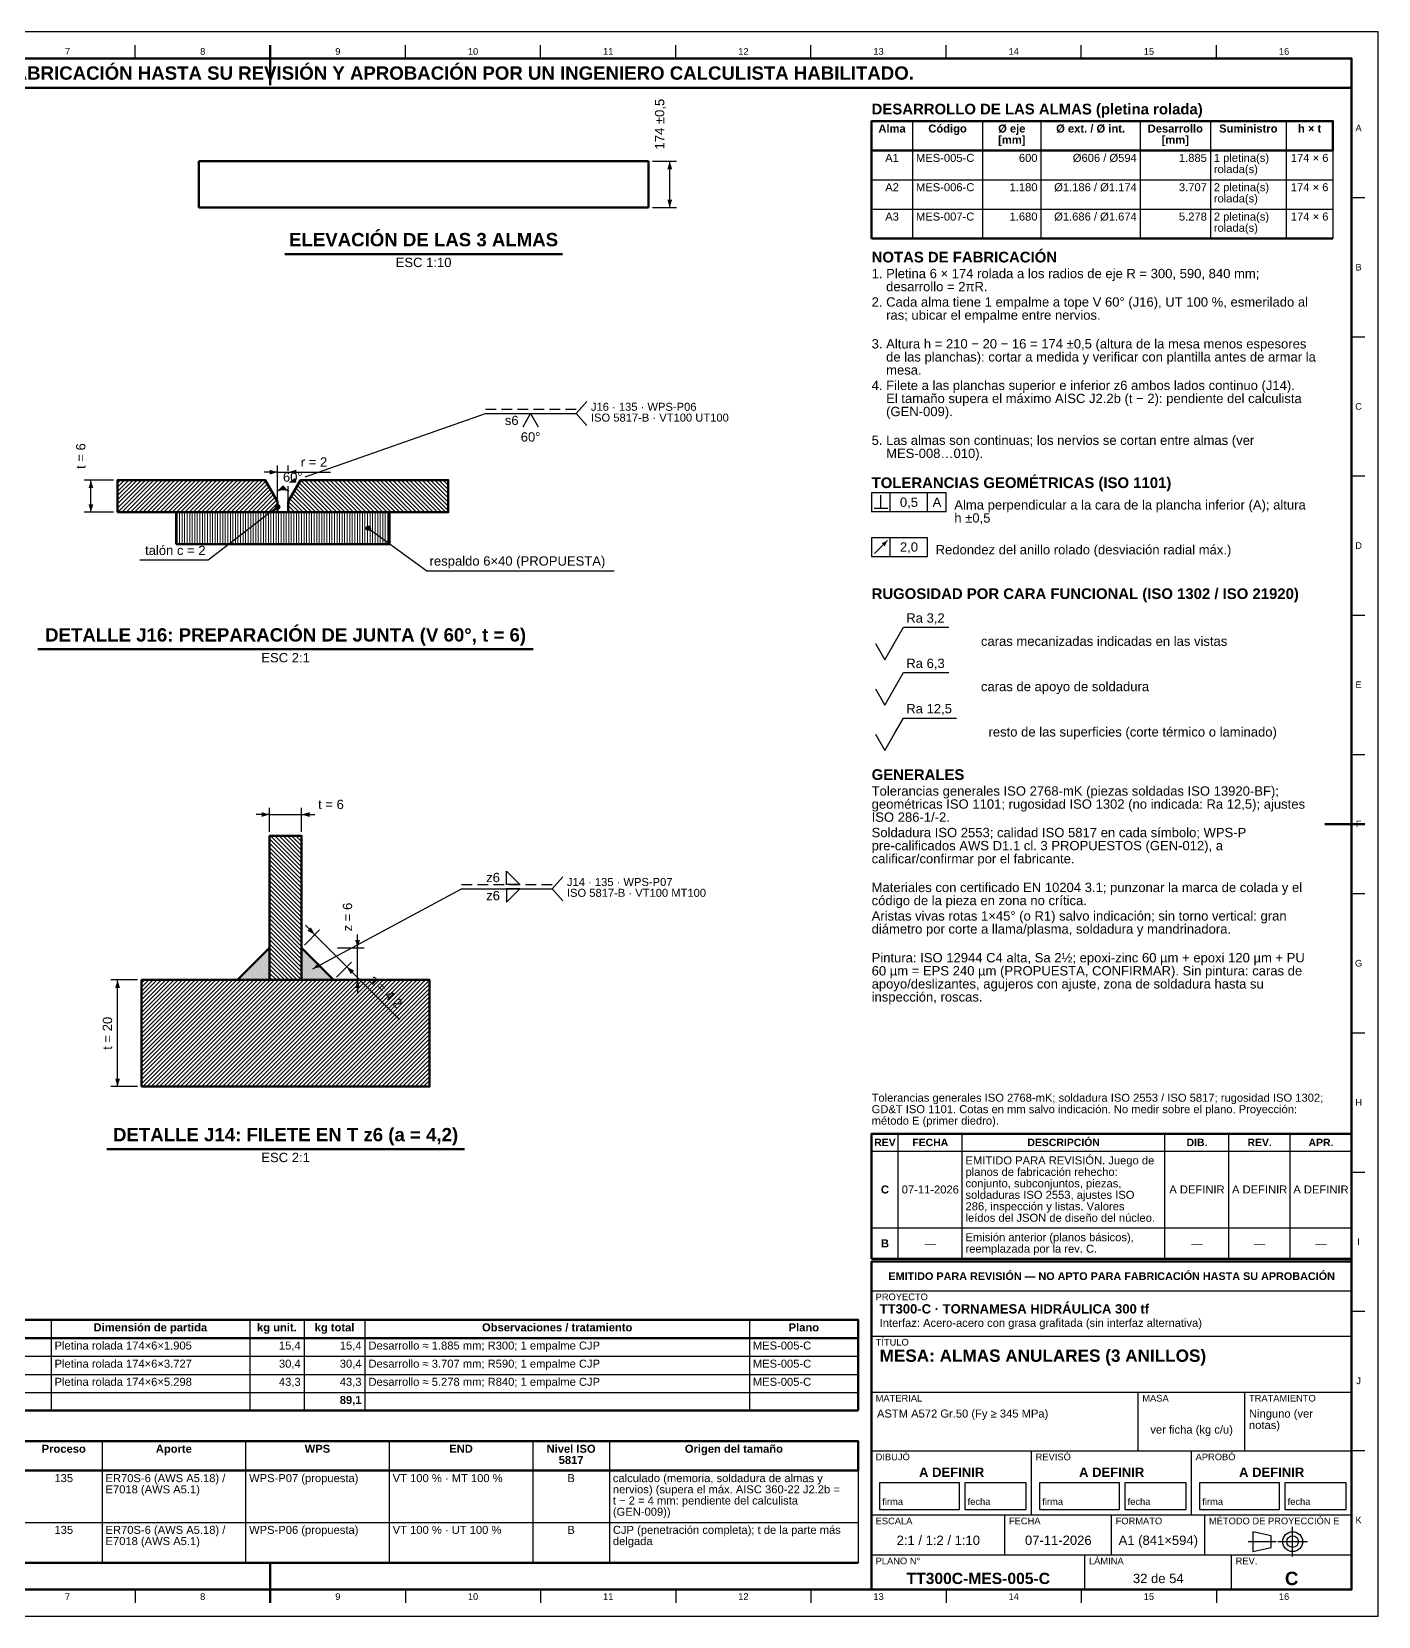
# Model space of a CAD drawing. Header units: millimetres. Extents: x 0 to 841, y 0 to 594.
# Drawn here: x 336 to 841, y 0 to 594 of the extents above; entities that cross this region are included whole.
import ezdxf
from ezdxf.enums import TextEntityAlignment as Align

# ---------------------------------------------------------------- set-up
doc = ezdxf.new("R2010")
doc.units = ezdxf.units.MM
doc.linetypes.add('EJE', pattern=[31, 20, -4, 3, -4])
doc.linetypes.add('OCULTO', pattern=[6, 4, -2])
for name, color, linetype, lineweight in [('ACH', 7, 'CONTINUOUS', 13), ('COTA', 7, 'CONTINUOUS', 25), ('EJE', 7, 'EJE', 25), ('FINA', 7, 'CONTINUOUS', 25), ('MARCO', 7, 'CONTINUOUS', 70), ('OCU', 7, 'OCULTO', 25), ('TXT', 7, 'CONTINUOUS', 25), ('VIS', 7, 'CONTINUOUS', 50)]:
    doc.layers.add(name, color=color, linetype=linetype, lineweight=lineweight)
doc.styles.add('STD', font='LiberationSans-Regular.ttf')
doc.styles.add('STDB', font='LiberationSans-Bold.ttf')

msp = doc.modelspace()

# ---------------------------------------------------------------- hatches: boundary and pattern name
at = {"layer": 'ACH'}
h = msp.add_hatch(dxfattribs=at)
h.set_pattern_fill('ANSI31', scale=0.35)
h.paths.add_polyline_path([(368.24, 413.89), (428.24, 413.89), (428.24, 417.89), (423.63, 425.89), (368.24, 425.89)])
h = msp.add_hatch(dxfattribs=at)
h.set_pattern_fill('ANSI31', scale=0.35, angle=90)
h.paths.add_polyline_path([(432.24, 413.89), (492.24, 413.89), (492.24, 425.89), (436.86, 425.89), (432.24, 417.89)])
h = msp.add_hatch(color=7, dxfattribs=at)
h.dxf.hatch_style = 1
h.paths.add_polyline_path([(429.04, 415.89), (428.81, 416.45), (428.24, 416.69), (427.68, 416.45), (427.44, 415.89), (427.68, 415.32), (428.24, 415.09), (428.81, 415.32)])
h = msp.add_hatch(dxfattribs=at)
h.set_pattern_fill('ANSI31', scale=0.3, angle=45)
h.paths.add_polyline_path([(390.24, 401.89), (470.24, 401.89), (470.24, 413.89), (390.24, 413.89)])
h = msp.add_hatch(color=7, dxfattribs=at)
h.dxf.hatch_style = 1
h.paths.add_polyline_path([(463.04, 407.89), (462.81, 408.45), (462.24, 408.69), (461.68, 408.45), (461.44, 407.89), (461.68, 407.32), (462.24, 407.09), (462.81, 407.32)])
h = msp.add_hatch(dxfattribs=at)
h.set_pattern_fill('ANSI31', scale=0.35, angle=90)
h.paths.add_polyline_path([(425.24, 238.55), (437.24, 238.55), (437.24, 292.55), (425.24, 292.55)])
h = msp.add_hatch(color=7, dxfattribs=at)
h.dxf.hatch_style = 1
h.paths.add_polyline_path([(425.24, 238.55), (413.24, 238.55), (425.24, 250.55)])
h = msp.add_hatch(color=7, dxfattribs=at)
h.dxf.hatch_style = 1
h.paths.add_polyline_path([(437.24, 238.55), (449.24, 238.55), (437.24, 250.55)])
h = msp.add_hatch(dxfattribs=at)
h.set_pattern_fill('ANSI31', scale=0.35)
h.paths.add_polyline_path([(377.24, 198.55), (485.24, 198.55), (485.24, 238.55), (377.24, 238.55)])

# ---------------------------------------------------------------- linework, layer by layer
at = {"layer": 'COTA'}
for p, q in [((568.79, 545.46), (577.79, 545.46)), ((575.29, 528.06), (575.29, 545.46)), ((568.79, 528.06), (577.79, 528.06)), ((540.24, 450.89), (544.24, 455.39)), ((438.54, 427.1), (506.24, 450.89)), ((506.24, 450.89), (540.24, 450.89)), ((540.24, 450.89), (544.24, 446.39)), ((428.24, 428.89), (423.24, 428.89)), ((428.24, 417.39), (428.24, 431.39)), ((428.24, 428.89), (432.24, 428.89)), ((432.24, 429.44), (432.24, 431.39)), ((432.24, 428.89), (437.24, 428.89)), ((432.24, 428.89), (448.07, 428.89)), ((366.74, 425.89), (355.74, 425.89)), ((358.24, 413.89), (358.24, 425.89)), ((432.24, 417.39), (432.24, 423.69)), ((428.24, 415.89), (402.24, 395.89)), ((654.5, 415.43), (654.5, 420.23)), ((658, 414.13), (658, 421.13)), ((672, 414.13), (672, 421.13)), ((366.74, 413.89), (355.74, 413.89)), ((651.9, 415.43), (657.1, 415.43)), ((462.24, 407.89), (484.24, 391.89)), ((658, 397.33), (658, 404.33)), ((652.1, 398.43), (656.9, 403.23)), ((402.24, 395.89), (376.63, 395.89)), ((484.24, 391.89), (554.43, 391.89)), ((425.24, 294.05), (425.24, 303.05)), ((437.24, 294.05), (437.24, 303.05)), ((425.24, 300.55), (420.24, 300.55)), ((425.24, 300.55), (437.24, 300.55)), ((437.24, 300.55), (442.24, 300.55)), ((531.24, 272.75), (535.24, 277.25)), ((441.44, 242.75), (497.24, 272.75)), ((497.24, 272.75), (531.24, 272.75)), ((531.24, 272.75), (535.24, 268.25)), ((438.3, 251.61), (443.96, 257.27)), ((442.19, 255.5), (438.66, 259.04)), ((442.19, 255.5), (454.19, 243.5)), ((458.24, 250.55), (458.24, 255.55)), ((450.74, 250.55), (460.74, 250.55)), ((458.24, 238.55), (458.24, 250.55)), ((450.3, 239.61), (455.96, 245.27)), ((375.74, 238.55), (365.74, 238.55)), ((368.24, 198.55), (368.24, 238.55)), ((450.74, 238.55), (460.74, 238.55)), ((454.19, 243.5), (457.73, 239.96)), ((454.19, 243.5), (473.98, 223.72)), ((458.24, 238.55), (458.24, 233.55)), ((375.74, 198.55), (365.74, 198.55))]:
    msp.add_line(p, q, dxfattribs=at)
for points in [[(520.32, 445.89), (523.12, 450.89), (525.92, 445.89)], [(659.5, 364.63), (663, 370.73), (679.99, 370.73)], [(652.5, 364.63), (656, 358.53), (659.5, 364.63)], [(659.5, 347.63), (663, 353.73), (679.99, 353.73)], [(652.5, 347.63), (656, 341.53), (659.5, 347.63)], [(659.5, 330.63), (663, 336.73), (682.82, 336.73)], [(652.5, 330.63), (656, 324.53), (659.5, 330.63)]]:
    msp.add_lwpolyline(points, dxfattribs=at)
for points in [[(651, 414.13), (679, 414.13), (679, 421.13), (651, 421.13)], [(651, 397.33), (672, 397.33), (672, 404.33), (651, 404.33)], [(514.12, 274.35), (514.12, 279.35), (519.12, 274.35)], [(514.12, 272.75), (514.12, 267.75), (519.12, 272.75)]]:
    msp.add_lwpolyline(points, close=True, dxfattribs=at)
for centre in [(428.24, 415.89), (462.24, 407.89)]:
    msp.add_circle(centre, 0.8, dxfattribs=at)
msp.add_arc((430.24, 417.89), 4.4, 60, 120, dxfattribs=at)
for points in [[(575.29, 545.46), (574.39, 542.46), (576.19, 542.46)], [(575.29, 528.06), (576.19, 531.06), (574.39, 531.06)], [(428.24, 428.89), (425.24, 429.79), (425.24, 427.99)], [(432.24, 428.89), (435.24, 427.99), (435.24, 429.79)], [(358.24, 425.89), (357.34, 422.89), (359.14, 422.89)], [(428.04, 421.7), (431.09, 422.42), (430.19, 423.98)], [(432.44, 421.7), (430.3, 423.98), (429.4, 422.42)], [(432.24, 424.89), (435.37, 425.03), (434.78, 426.73)], [(358.24, 413.89), (359.14, 416.89), (357.34, 416.89)], [(656.9, 403.23), (654.78, 402.24), (655.91, 401.1)], [(425.24, 300.55), (422.24, 301.45), (422.24, 299.65)], [(437.24, 300.55), (440.24, 299.65), (440.24, 301.45)], [(442.19, 255.5), (440.71, 258.26), (439.44, 256.98)], [(458.24, 250.55), (459.14, 253.55), (457.34, 253.55)], [(441.44, 242.75), (444.51, 243.38), (443.66, 244.96)], [(368.24, 238.55), (367.34, 235.55), (369.14, 235.55)], [(454.19, 243.5), (455.68, 240.74), (456.95, 242.01)], [(458.24, 238.55), (457.34, 235.55), (459.14, 235.55)], [(368.24, 198.55), (369.14, 201.55), (367.34, 201.55)]]:
    msp.add_solid(points, dxfattribs=at)
at = {"layer": 'EJE'}
for p, q in [((808.88, 22.42), (808.88, 33.58)), ((792.14, 28), (802.68, 28)), ((803.3, 28), (814.46, 28))]:
    msp.add_line(p, q, dxfattribs=at)
at = {"layer": 'FINA'}
for p, q in [((374.81, 584), (374.81, 589)), ((425.5, 584), (425.5, 589)), ((476.19, 584), (476.19, 589)), ((526.88, 584), (526.88, 589)), ((577.56, 584), (577.56, 589)), ((628.25, 584), (628.25, 589)), ((678.94, 584), (678.94, 589)), ((729.62, 584), (729.62, 589)), ((780.31, 584), (780.31, 589)), ((666.33, 560.5), (666.33, 516.5)), ((692.61, 560.5), (692.61, 516.5)), ((714.51, 560.5), (714.51, 516.5)), ((751.73, 560.5), (751.73, 516.5)), ((778.01, 560.5), (778.01, 516.5)), ((806.48, 560.5), (806.48, 516.5)), ((824, 560.5), (824, 516.5)), ((651, 549.5), (824, 549.5)), ((651, 538.5), (824, 538.5)), ((831, 531.82), (836, 531.82)), ((651, 527.5), (824, 527.5)), ((831, 479.64), (836, 479.64)), ((831, 427.45), (836, 427.45)), ((831, 375.27), (836, 375.27)), ((831, 323.09), (836, 323.09)), ((831, 270.91), (836, 270.91)), ((831, 218.73), (836, 218.73)), ((661, 134), (661, 180.9)), ((685, 134), (685, 180.9)), ((761, 134), (761, 180.9)), ((785, 134), (785, 180.9)), ((808, 134), (808, 180.9)), ((651, 174.4), (831, 174.4)), ((831, 166.55), (836, 166.55)), ((651, 145.6), (831, 145.6)), ((651, 134), (831, 134)), ((651, 133), (831, 133)), ((651, 122), (831, 122)), ((831, 114.36), (836, 114.36)), ((343.31, 111.1), (343.31, 77.1)), ((417.78, 111.1), (417.78, 77.1)), ((438.2, 111.1), (438.2, 77.1)), ((461.02, 111.1), (461.02, 77.1)), ((605.16, 111.1), (605.16, 77.1)), ((25, 104.3), (646, 104.3)), ((651, 105), (831, 105)), ((25, 97.5), (646, 97.5)), ((25, 90.7), (646, 90.7)), ((25, 83.9), (646, 83.9)), ((651, 84), (831, 84)), ((751, 62), (751, 84)), ((791, 62), (791, 84)), ((362.42, 65.6), (362.42, 20)), ((416.27, 65.6), (416.27, 20)), ((470.11, 65.6), (470.11, 20)), ((523.95, 65.6), (523.95, 20)), ((552.67, 65.6), (552.67, 20)), ((646, 65.6), (646, 20)), ((651, 62), (831, 62)), ((711, 38), (711, 62)), ((771, 38), (771, 62)), ((831, 62.18), (836, 62.18)), ((25, 54.6), (646, 54.6)), ((651, 38), (831, 38)), ((701, 23), (701, 38)), ((741, 23), (741, 38)), ((776, 23), (776, 38)), ((25, 35.2), (646, 35.2)), ((651, 23), (831, 23)), ((731, 10), (731, 23)), ((786, 10), (786, 23)), ((374.81, 10), (374.81, 5)), ((425.5, 10), (425.5, 5)), ((476.19, 10), (476.19, 5)), ((526.88, 10), (526.88, 5)), ((577.56, 10), (577.56, 5)), ((628.25, 10), (628.25, 5)), ((678.94, 10), (678.94, 5)), ((729.62, 10), (729.62, 5)), ((780.31, 10), (780.31, 5))]:
    msp.add_line(p, q, dxfattribs=at)
for points in [[(0, 0), (841, 0), (841, 594), (0, 594)], [(654, 40), (684, 40), (684, 50), (654, 50)], [(686, 40), (709, 40), (709, 50), (686, 50)], [(714, 40), (744, 40), (744, 50), (714, 50)], [(746, 40), (769, 40), (769, 50), (746, 50)], [(774, 40), (804, 40), (804, 50), (774, 50)], [(806, 40), (829, 40), (829, 50), (806, 50)], [(794, 24.28), (800.82, 25.83), (800.82, 30.17), (794, 31.72)]]:
    msp.add_lwpolyline(points, close=True, dxfattribs=at)
for radius in [3.72, 2.17]:
    msp.add_circle((808.88, 28), radius, dxfattribs=at)
at = {"layer": 'MARCO'}
for p, q in [((425.5, 589), (425.5, 574)), ((836, 297), (821, 297)), ((425.5, 5), (425.5, 20))]:
    msp.add_line(p, q, dxfattribs=at)
for points in [[(20, 10), (831, 10), (831, 584), (20, 584)], [(20, 573), (831, 573), (831, 584), (20, 584)], [(651, 134), (831, 134), (831, 180.9), (651, 180.9)], [(651, 10), (831, 10), (831, 133), (651, 133)]]:
    msp.add_lwpolyline(points, close=True, dxfattribs=at)
at = {"layer": 'OCU'}
for p, q in [((506.24, 452.49), (540.24, 452.49)), ((497.24, 274.35), (531.24, 274.35))]:
    msp.add_line(p, q, dxfattribs=at)
at = {"layer": 'VIS'}
for p, q in [((651, 560.5), (651, 516.5)), ((651, 516.5), (824, 516.5)), ((430.91, 510.66), (535.08, 510.66)), ((338.36, 362.49), (524.13, 362.49)), ((364.17, 175.15), (498.32, 175.15)), ((646, 111.1), (646, 77.1)), ((25, 77.1), (646, 77.1)), ((25, 20), (646, 20))]:
    msp.add_line(p, q, dxfattribs=at)
for points in [[(651, 549.5), (824, 549.5), (824, 560.5), (651, 560.5)], [(368.24, 413.89), (428.24, 413.89), (428.24, 417.89), (423.63, 425.89), (368.24, 425.89)], [(432.24, 413.89), (492.24, 413.89), (492.24, 425.89), (436.86, 425.89), (432.24, 417.89)], [(390.24, 401.89), (470.24, 401.89), (470.24, 413.89), (390.24, 413.89)], [(425.24, 238.55), (437.24, 238.55), (437.24, 292.55), (425.24, 292.55)], [(425.24, 238.55), (413.24, 238.55), (425.24, 250.55)], [(425.24, 238.55), (413.24, 238.55), (425.24, 250.55)], [(437.24, 238.55), (449.24, 238.55), (437.24, 250.55)], [(437.24, 238.55), (449.24, 238.55), (437.24, 250.55)], [(377.24, 198.55), (485.24, 198.55), (485.24, 238.55), (377.24, 238.55)], [(25, 104.3), (646, 104.3), (646, 111.1), (25, 111.1)], [(25, 54.6), (646, 54.6), (646, 65.6), (25, 65.6)]]:
    msp.add_lwpolyline(points, close=True, dxfattribs=at)
for points in [[(398.69, 545.46), (399.03, 545.46), (399.37, 545.46), (399.71, 545.46), (400.04, 545.46), (400.38, 545.46), (400.72, 545.46), (401.05, 545.46), (401.39, 545.46), (401.73, 545.46), (402.07, 545.46), (402.4, 545.46), (402.74, 545.46), (403.08, 545.46), (403.42, 545.46), (403.75, 545.46), (404.09, 545.46), (404.43, 545.46), (404.76, 545.46), (405.1, 545.46), (405.44, 545.46), (405.78, 545.46), (406.11, 545.46), (406.45, 545.46), (406.79, 545.46), (407.12, 545.46), (407.46, 545.46), (407.8, 545.46), (408.14, 545.46), (408.47, 545.46), (408.81, 545.46), (409.15, 545.46), (409.48, 545.46), (409.82, 545.46), (410.16, 545.46), (410.5, 545.46), (410.83, 545.46), (411.17, 545.46), (411.51, 545.46), (411.85, 545.46), (412.18, 545.46), (412.52, 545.46), (412.86, 545.46), (413.19, 545.46), (413.53, 545.46), (413.87, 545.46), (414.21, 545.46), (414.54, 545.46), (414.88, 545.46), (415.22, 545.46), (415.55, 545.46), (415.89, 545.46), (416.23, 545.46), (416.57, 545.46), (416.9, 545.46), (417.24, 545.46), (417.58, 545.46), (417.91, 545.46), (418.25, 545.46), (418.59, 545.46), (418.93, 545.46), (419.26, 545.46), (419.6, 545.46), (419.94, 545.46), (420.28, 545.46), (420.61, 545.46), (420.95, 545.46), (421.29, 545.46), (421.62, 545.46), (421.96, 545.46), (422.3, 545.46), (422.64, 545.46), (422.97, 545.46), (423.31, 545.46), (423.65, 545.46), (423.98, 545.46), (424.32, 545.46), (424.66, 545.46), (425, 545.46), (425.33, 545.46), (425.67, 545.46), (426.01, 545.46), (426.34, 545.46), (426.68, 545.46), (427.02, 545.46), (427.36, 545.46), (427.69, 545.46), (428.03, 545.46), (428.37, 545.46), (428.71, 545.46), (429.04, 545.46), (429.38, 545.46), (429.72, 545.46), (430.05, 545.46), (430.39, 545.46), (430.73, 545.46), (431.07, 545.46), (431.4, 545.46), (431.74, 545.46), (432.08, 545.46), (432.41, 545.46), (432.75, 545.46), (433.09, 545.46), (433.43, 545.46), (433.76, 545.46), (434.1, 545.46), (434.44, 545.46), (434.77, 545.46), (435.11, 545.46), (435.45, 545.46), (435.79, 545.46), (436.12, 545.46), (436.46, 545.46), (436.8, 545.46), (437.14, 545.46), (437.47, 545.46), (437.81, 545.46), (438.15, 545.46), (438.48, 545.46), (438.82, 545.46), (439.16, 545.46), (439.5, 545.46), (439.83, 545.46), (440.17, 545.46), (440.51, 545.46), (440.84, 545.46), (441.18, 545.46), (441.52, 545.46), (441.86, 545.46), (442.19, 545.46), (442.53, 545.46), (442.87, 545.46), (443.2, 545.46), (443.54, 545.46), (443.88, 545.46), (444.22, 545.46), (444.55, 545.46), (444.89, 545.46), (445.23, 545.46), (445.57, 545.46), (445.9, 545.46), (446.24, 545.46), (446.58, 545.46), (446.91, 545.46), (447.25, 545.46), (447.59, 545.46), (447.93, 545.46), (448.26, 545.46), (448.6, 545.46), (448.94, 545.46), (449.27, 545.46), (449.61, 545.46), (449.95, 545.46), (450.29, 545.46), (450.62, 545.46), (450.96, 545.46), (451.3, 545.46), (451.63, 545.46), (451.97, 545.46), (452.31, 545.46), (452.65, 545.46), (452.98, 545.46), (453.32, 545.46), (453.66, 545.46), (454, 545.46), (454.33, 545.46), (454.67, 545.46), (455.01, 545.46), (455.34, 545.46), (455.68, 545.46), (456.02, 545.46), (456.36, 545.46), (456.69, 545.46), (457.03, 545.46), (457.37, 545.46), (457.7, 545.46), (458.04, 545.46), (458.38, 545.46), (458.72, 545.46), (459.05, 545.46), (459.39, 545.46), (459.73, 545.46), (460.06, 545.46), (460.4, 545.46), (460.74, 545.46), (461.08, 545.46), (461.41, 545.46), (461.75, 545.46), (462.09, 545.46), (462.43, 545.46), (462.76, 545.46), (463.1, 545.46), (463.44, 545.46), (463.77, 545.46), (464.11, 545.46), (464.45, 545.46), (464.79, 545.46), (465.12, 545.46), (465.46, 545.46), (465.8, 545.46), (466.13, 545.46), (466.47, 545.46), (466.81, 545.46), (467.15, 545.46), (467.48, 545.46), (467.82, 545.46), (468.16, 545.46), (468.49, 545.46), (468.83, 545.46), (469.17, 545.46), (469.51, 545.46), (469.84, 545.46), (470.18, 545.46), (470.52, 545.46), (470.86, 545.46), (471.19, 545.46), (471.53, 545.46), (471.87, 545.46), (472.2, 545.46), (472.54, 545.46), (472.88, 545.46), (473.22, 545.46), (473.55, 545.46), (473.89, 545.46), (474.23, 545.46), (474.56, 545.46), (474.9, 545.46), (475.24, 545.46), (475.58, 545.46), (475.91, 545.46), (476.25, 545.46), (476.59, 545.46), (476.92, 545.46), (477.26, 545.46), (477.6, 545.46), (477.94, 545.46), (478.27, 545.46), (478.61, 545.46), (478.95, 545.46), (479.29, 545.46), (479.62, 545.46), (479.96, 545.46), (480.3, 545.46), (480.63, 545.46), (480.97, 545.46), (481.31, 545.46), (481.65, 545.46), (481.98, 545.46), (482.32, 545.46), (482.66, 545.46), (482.99, 545.46), (483.33, 545.46), (483.67, 545.46), (484.01, 545.46), (484.34, 545.46), (484.68, 545.46), (485.02, 545.46), (485.35, 545.46), (485.69, 545.46), (486.03, 545.46), (486.37, 545.46), (486.7, 545.46), (487.04, 545.46), (487.38, 545.46), (487.72, 545.46), (488.05, 545.46), (488.39, 545.46), (488.73, 545.46), (489.06, 545.46), (489.4, 545.46), (489.74, 545.46), (490.08, 545.46), (490.41, 545.46), (490.75, 545.46), (491.09, 545.46), (491.42, 545.46), (491.76, 545.46), (492.1, 545.46), (492.44, 545.46), (492.77, 545.46), (493.11, 545.46), (493.45, 545.46), (493.78, 545.46), (494.12, 545.46), (494.46, 545.46), (494.8, 545.46), (495.13, 545.46), (495.47, 545.46), (495.81, 545.46), (496.15, 545.46), (496.48, 545.46), (496.82, 545.46), (497.16, 545.46), (497.49, 545.46), (497.83, 545.46), (498.17, 545.46), (498.51, 545.46), (498.84, 545.46), (499.18, 545.46), (499.52, 545.46), (499.85, 545.46), (500.19, 545.46), (500.53, 545.46), (500.87, 545.46), (501.2, 545.46), (501.54, 545.46), (501.88, 545.46), (502.21, 545.46), (502.55, 545.46), (502.89, 545.46), (503.23, 545.46), (503.56, 545.46), (503.9, 545.46), (504.24, 545.46), (504.58, 545.46), (504.91, 545.46), (505.25, 545.46), (505.59, 545.46), (505.92, 545.46), (506.26, 545.46), (506.6, 545.46), (506.94, 545.46), (507.27, 545.46), (507.61, 545.46), (507.95, 545.46), (508.28, 545.46), (508.62, 545.46), (508.96, 545.46), (509.3, 545.46), (509.63, 545.46), (509.97, 545.46), (510.31, 545.46), (510.64, 545.46), (510.98, 545.46), (511.32, 545.46), (511.66, 545.46), (511.99, 545.46), (512.33, 545.46), (512.67, 545.46), (513.01, 545.46), (513.34, 545.46), (513.68, 545.46), (514.02, 545.46), (514.35, 545.46), (514.69, 545.46), (515.03, 545.46), (515.37, 545.46), (515.7, 545.46), (516.04, 545.46), (516.38, 545.46), (516.71, 545.46), (517.05, 545.46), (517.39, 545.46), (517.73, 545.46), (518.06, 545.46), (518.4, 545.46), (518.74, 545.46), (519.07, 545.46), (519.41, 545.46), (519.75, 545.46), (520.09, 545.46), (520.42, 545.46), (520.76, 545.46), (521.1, 545.46), (521.44, 545.46), (521.77, 545.46), (522.11, 545.46), (522.45, 545.46), (522.78, 545.46), (523.12, 545.46), (523.46, 545.46), (523.8, 545.46), (524.13, 545.46), (524.47, 545.46), (524.81, 545.46), (525.14, 545.46), (525.48, 545.46), (525.82, 545.46), (526.16, 545.46), (526.49, 545.46), (526.83, 545.46), (527.17, 545.46), (527.5, 545.46), (527.84, 545.46), (528.18, 545.46), (528.52, 545.46), (528.85, 545.46), (529.19, 545.46), (529.53, 545.46), (529.87, 545.46), (530.2, 545.46), (530.54, 545.46), (530.88, 545.46), (531.21, 545.46), (531.55, 545.46), (531.89, 545.46), (532.23, 545.46), (532.56, 545.46), (532.9, 545.46), (533.24, 545.46), (533.57, 545.46), (533.91, 545.46), (534.25, 545.46), (534.59, 545.46), (534.92, 545.46), (535.26, 545.46), (535.6, 545.46), (535.93, 545.46), (536.27, 545.46), (536.61, 545.46), (536.95, 545.46), (537.28, 545.46), (537.62, 545.46), (537.96, 545.46), (538.3, 545.46), (538.63, 545.46), (538.97, 545.46), (539.31, 545.46), (539.64, 545.46), (539.98, 545.46), (540.32, 545.46), (540.66, 545.46), (540.99, 545.46), (541.33, 545.46), (541.67, 545.46), (542, 545.46), (542.34, 545.46), (542.68, 545.46), (543.02, 545.46), (543.35, 545.46), (543.69, 545.46), (544.03, 545.46), (544.36, 545.46), (544.7, 545.46), (545.04, 545.46), (545.38, 545.46), (545.71, 545.46), (546.05, 545.46), (546.39, 545.46), (546.73, 545.46), (547.06, 545.46), (547.4, 545.46), (547.74, 545.46), (548.07, 545.46), (548.41, 545.46), (548.75, 545.46), (549.09, 545.46), (549.42, 545.46), (549.76, 545.46), (550.1, 545.46), (550.43, 545.46), (550.77, 545.46), (551.11, 545.46), (551.45, 545.46), (551.78, 545.46), (552.12, 545.46), (552.46, 545.46), (552.79, 545.46), (553.13, 545.46), (553.47, 545.46), (553.81, 545.46), (554.14, 545.46), (554.48, 545.46), (554.82, 545.46), (555.16, 545.46), (555.49, 545.46), (555.83, 545.46), (556.17, 545.46), (556.5, 545.46), (556.84, 545.46), (557.18, 545.46), (557.52, 545.46), (557.85, 545.46), (558.19, 545.46), (558.53, 545.46), (558.86, 545.46), (559.2, 545.46), (559.54, 545.46), (559.88, 545.46), (560.21, 545.46), (560.55, 545.46), (560.89, 545.46), (561.22, 545.46), (561.56, 545.46), (561.9, 545.46), (562.24, 545.46), (562.57, 545.46), (562.91, 545.46), (563.25, 545.46), (563.59, 545.46), (563.92, 545.46), (564.26, 545.46), (564.6, 545.46), (564.93, 545.46), (565.27, 545.46), (565.61, 545.46), (565.95, 545.46), (566.28, 545.46), (566.62, 545.46), (566.96, 545.46), (567.29, 545.46)], [(398.69, 545.46), (398.69, 528.06)], [(567.29, 528.06), (567.29, 545.46)], [(398.69, 528.06), (399.03, 528.06), (399.37, 528.06), (399.71, 528.06), (400.04, 528.06), (400.38, 528.06), (400.72, 528.06), (401.05, 528.06), (401.39, 528.06), (401.73, 528.06), (402.07, 528.06), (402.4, 528.06), (402.74, 528.06), (403.08, 528.06), (403.42, 528.06), (403.75, 528.06), (404.09, 528.06), (404.43, 528.06), (404.76, 528.06), (405.1, 528.06), (405.44, 528.06), (405.78, 528.06), (406.11, 528.06), (406.45, 528.06), (406.79, 528.06), (407.12, 528.06), (407.46, 528.06), (407.8, 528.06), (408.14, 528.06), (408.47, 528.06), (408.81, 528.06), (409.15, 528.06), (409.48, 528.06), (409.82, 528.06), (410.16, 528.06), (410.5, 528.06), (410.83, 528.06), (411.17, 528.06), (411.51, 528.06), (411.85, 528.06), (412.18, 528.06), (412.52, 528.06), (412.86, 528.06), (413.19, 528.06), (413.53, 528.06), (413.87, 528.06), (414.21, 528.06), (414.54, 528.06), (414.88, 528.06), (415.22, 528.06), (415.55, 528.06), (415.89, 528.06), (416.23, 528.06), (416.57, 528.06), (416.9, 528.06), (417.24, 528.06), (417.58, 528.06), (417.91, 528.06), (418.25, 528.06), (418.59, 528.06), (418.93, 528.06), (419.26, 528.06), (419.6, 528.06), (419.94, 528.06), (420.28, 528.06), (420.61, 528.06), (420.95, 528.06), (421.29, 528.06), (421.62, 528.06), (421.96, 528.06), (422.3, 528.06), (422.64, 528.06), (422.97, 528.06), (423.31, 528.06), (423.65, 528.06), (423.98, 528.06), (424.32, 528.06), (424.66, 528.06), (425, 528.06), (425.33, 528.06), (425.67, 528.06), (426.01, 528.06), (426.34, 528.06), (426.68, 528.06), (427.02, 528.06), (427.36, 528.06), (427.69, 528.06), (428.03, 528.06), (428.37, 528.06), (428.71, 528.06), (429.04, 528.06), (429.38, 528.06), (429.72, 528.06), (430.05, 528.06), (430.39, 528.06), (430.73, 528.06), (431.07, 528.06), (431.4, 528.06), (431.74, 528.06), (432.08, 528.06), (432.41, 528.06), (432.75, 528.06), (433.09, 528.06), (433.43, 528.06), (433.76, 528.06), (434.1, 528.06), (434.44, 528.06), (434.77, 528.06), (435.11, 528.06), (435.45, 528.06), (435.79, 528.06), (436.12, 528.06), (436.46, 528.06), (436.8, 528.06), (437.14, 528.06), (437.47, 528.06), (437.81, 528.06), (438.15, 528.06), (438.48, 528.06), (438.82, 528.06), (439.16, 528.06), (439.5, 528.06), (439.83, 528.06), (440.17, 528.06), (440.51, 528.06), (440.84, 528.06), (441.18, 528.06), (441.52, 528.06), (441.86, 528.06), (442.19, 528.06), (442.53, 528.06), (442.87, 528.06), (443.2, 528.06), (443.54, 528.06), (443.88, 528.06), (444.22, 528.06), (444.55, 528.06), (444.89, 528.06), (445.23, 528.06), (445.57, 528.06), (445.9, 528.06), (446.24, 528.06), (446.58, 528.06), (446.91, 528.06), (447.25, 528.06), (447.59, 528.06), (447.93, 528.06), (448.26, 528.06), (448.6, 528.06), (448.94, 528.06), (449.27, 528.06), (449.61, 528.06), (449.95, 528.06), (450.29, 528.06), (450.62, 528.06), (450.96, 528.06), (451.3, 528.06), (451.63, 528.06), (451.97, 528.06), (452.31, 528.06), (452.65, 528.06), (452.98, 528.06), (453.32, 528.06), (453.66, 528.06), (454, 528.06), (454.33, 528.06), (454.67, 528.06), (455.01, 528.06), (455.34, 528.06), (455.68, 528.06), (456.02, 528.06), (456.36, 528.06), (456.69, 528.06), (457.03, 528.06), (457.37, 528.06), (457.7, 528.06), (458.04, 528.06), (458.38, 528.06), (458.72, 528.06), (459.05, 528.06), (459.39, 528.06), (459.73, 528.06), (460.06, 528.06), (460.4, 528.06), (460.74, 528.06), (461.08, 528.06), (461.41, 528.06), (461.75, 528.06), (462.09, 528.06), (462.43, 528.06), (462.76, 528.06), (463.1, 528.06), (463.44, 528.06), (463.77, 528.06), (464.11, 528.06), (464.45, 528.06), (464.79, 528.06), (465.12, 528.06), (465.46, 528.06), (465.8, 528.06), (466.13, 528.06), (466.47, 528.06), (466.81, 528.06), (467.15, 528.06), (467.48, 528.06), (467.82, 528.06), (468.16, 528.06), (468.49, 528.06), (468.83, 528.06), (469.17, 528.06), (469.51, 528.06), (469.84, 528.06), (470.18, 528.06), (470.52, 528.06), (470.86, 528.06), (471.19, 528.06), (471.53, 528.06), (471.87, 528.06), (472.2, 528.06), (472.54, 528.06), (472.88, 528.06), (473.22, 528.06), (473.55, 528.06), (473.89, 528.06), (474.23, 528.06), (474.56, 528.06), (474.9, 528.06), (475.24, 528.06), (475.58, 528.06), (475.91, 528.06), (476.25, 528.06), (476.59, 528.06), (476.92, 528.06), (477.26, 528.06), (477.6, 528.06), (477.94, 528.06), (478.27, 528.06), (478.61, 528.06), (478.95, 528.06), (479.29, 528.06), (479.62, 528.06), (479.96, 528.06), (480.3, 528.06), (480.63, 528.06), (480.97, 528.06), (481.31, 528.06), (481.65, 528.06), (481.98, 528.06), (482.32, 528.06), (482.66, 528.06), (482.99, 528.06), (483.33, 528.06), (483.67, 528.06), (484.01, 528.06), (484.34, 528.06), (484.68, 528.06), (485.02, 528.06), (485.35, 528.06), (485.69, 528.06), (486.03, 528.06), (486.37, 528.06), (486.7, 528.06), (487.04, 528.06), (487.38, 528.06), (487.72, 528.06), (488.05, 528.06), (488.39, 528.06), (488.73, 528.06), (489.06, 528.06), (489.4, 528.06), (489.74, 528.06), (490.08, 528.06), (490.41, 528.06), (490.75, 528.06), (491.09, 528.06), (491.42, 528.06), (491.76, 528.06), (492.1, 528.06), (492.44, 528.06), (492.77, 528.06), (493.11, 528.06), (493.45, 528.06), (493.78, 528.06), (494.12, 528.06), (494.46, 528.06), (494.8, 528.06), (495.13, 528.06), (495.47, 528.06), (495.81, 528.06), (496.15, 528.06), (496.48, 528.06), (496.82, 528.06), (497.16, 528.06), (497.49, 528.06), (497.83, 528.06), (498.17, 528.06), (498.51, 528.06), (498.84, 528.06), (499.18, 528.06), (499.52, 528.06), (499.85, 528.06), (500.19, 528.06), (500.53, 528.06), (500.87, 528.06), (501.2, 528.06), (501.54, 528.06), (501.88, 528.06), (502.21, 528.06), (502.55, 528.06), (502.89, 528.06), (503.23, 528.06), (503.56, 528.06), (503.9, 528.06), (504.24, 528.06), (504.58, 528.06), (504.91, 528.06), (505.25, 528.06), (505.59, 528.06), (505.92, 528.06), (506.26, 528.06), (506.6, 528.06), (506.94, 528.06), (507.27, 528.06), (507.61, 528.06), (507.95, 528.06), (508.28, 528.06), (508.62, 528.06), (508.96, 528.06), (509.3, 528.06), (509.63, 528.06), (509.97, 528.06), (510.31, 528.06), (510.64, 528.06), (510.98, 528.06), (511.32, 528.06), (511.66, 528.06), (511.99, 528.06), (512.33, 528.06), (512.67, 528.06), (513.01, 528.06), (513.34, 528.06), (513.68, 528.06), (514.02, 528.06), (514.35, 528.06), (514.69, 528.06), (515.03, 528.06), (515.37, 528.06), (515.7, 528.06), (516.04, 528.06), (516.38, 528.06), (516.71, 528.06), (517.05, 528.06), (517.39, 528.06), (517.73, 528.06), (518.06, 528.06), (518.4, 528.06), (518.74, 528.06), (519.07, 528.06), (519.41, 528.06), (519.75, 528.06), (520.09, 528.06), (520.42, 528.06), (520.76, 528.06), (521.1, 528.06), (521.44, 528.06), (521.77, 528.06), (522.11, 528.06), (522.45, 528.06), (522.78, 528.06), (523.12, 528.06), (523.46, 528.06), (523.8, 528.06), (524.13, 528.06), (524.47, 528.06), (524.81, 528.06), (525.14, 528.06), (525.48, 528.06), (525.82, 528.06), (526.16, 528.06), (526.49, 528.06), (526.83, 528.06), (527.17, 528.06), (527.5, 528.06), (527.84, 528.06), (528.18, 528.06), (528.52, 528.06), (528.85, 528.06), (529.19, 528.06), (529.53, 528.06), (529.87, 528.06), (530.2, 528.06), (530.54, 528.06), (530.88, 528.06), (531.21, 528.06), (531.55, 528.06), (531.89, 528.06), (532.23, 528.06), (532.56, 528.06), (532.9, 528.06), (533.24, 528.06), (533.57, 528.06), (533.91, 528.06), (534.25, 528.06), (534.59, 528.06), (534.92, 528.06), (535.26, 528.06), (535.6, 528.06), (535.93, 528.06), (536.27, 528.06), (536.61, 528.06), (536.95, 528.06), (537.28, 528.06), (537.62, 528.06), (537.96, 528.06), (538.3, 528.06), (538.63, 528.06), (538.97, 528.06), (539.31, 528.06), (539.64, 528.06), (539.98, 528.06), (540.32, 528.06), (540.66, 528.06), (540.99, 528.06), (541.33, 528.06), (541.67, 528.06), (542, 528.06), (542.34, 528.06), (542.68, 528.06), (543.02, 528.06), (543.35, 528.06), (543.69, 528.06), (544.03, 528.06), (544.36, 528.06), (544.7, 528.06), (545.04, 528.06), (545.38, 528.06), (545.71, 528.06), (546.05, 528.06), (546.39, 528.06), (546.73, 528.06), (547.06, 528.06), (547.4, 528.06), (547.74, 528.06), (548.07, 528.06), (548.41, 528.06), (548.75, 528.06), (549.09, 528.06), (549.42, 528.06), (549.76, 528.06), (550.1, 528.06), (550.43, 528.06), (550.77, 528.06), (551.11, 528.06), (551.45, 528.06), (551.78, 528.06), (552.12, 528.06), (552.46, 528.06), (552.79, 528.06), (553.13, 528.06), (553.47, 528.06), (553.81, 528.06), (554.14, 528.06), (554.48, 528.06), (554.82, 528.06), (555.16, 528.06), (555.49, 528.06), (555.83, 528.06), (556.17, 528.06), (556.5, 528.06), (556.84, 528.06), (557.18, 528.06), (557.52, 528.06), (557.85, 528.06), (558.19, 528.06), (558.53, 528.06), (558.86, 528.06), (559.2, 528.06), (559.54, 528.06), (559.88, 528.06), (560.21, 528.06), (560.55, 528.06), (560.89, 528.06), (561.22, 528.06), (561.56, 528.06), (561.9, 528.06), (562.24, 528.06), (562.57, 528.06), (562.91, 528.06), (563.25, 528.06), (563.59, 528.06), (563.92, 528.06), (564.26, 528.06), (564.6, 528.06), (564.93, 528.06), (565.27, 528.06), (565.61, 528.06), (565.95, 528.06), (566.28, 528.06), (566.62, 528.06), (566.96, 528.06), (567.29, 528.06)]]:
    msp.add_lwpolyline(points, dxfattribs=at)

# ---------------------------------------------------------------- texts
at = {"layer": 'TXT'}
for s, height, style, p in [('ESTOS PLANOS NO SON VÁLIDOS PARA FABRICACIÓN HASTA SU REVISIÓN Y APROBACIÓN POR UN INGENIERO CALCULISTA HABILITADO.', 5, 'STDB', (425.5, 578.5)), ('7', 2.5, 'STD', (349.47, 586.6)), ('8', 2.5, 'STD', (400.16, 586.6)), ('9', 2.5, 'STD', (450.84, 586.6)), ('10', 2.5, 'STD', (501.53, 586.6)), ('11', 2.5, 'STD', (552.22, 586.6)), ('12', 2.5, 'STD', (602.91, 586.6)), ('13', 2.5, 'STD', (653.59, 586.6)), ('14', 2.5, 'STD', (704.28, 586.6)), ('15', 2.5, 'STD', (754.97, 586.6)), ('16', 2.5, 'STD', (805.66, 586.6)), ('Alma', 3, 'STDB', (658.66, 557.7)), ('Código', 3, 'STDB', (679.47, 557.7)), ('Ø eje', 3, 'STDB', (703.56, 557.7)), ('Ø ext. / Ø int.', 3, 'STDB', (733.12, 557.7)), ('Desarrollo', 3, 'STDB', (764.87, 557.7)), ('Suministro', 3, 'STDB', (792.25, 557.7)), ('h × t', 3, 'STDB', (815.24, 557.7)), ('A', 2.5, 'STD', (833.6, 557.91)), ('[mm]', 3, 'STDB', (703.56, 553.5)), ('[mm]', 3, 'STDB', (764.87, 553.5)), ('A1', 3, 'STD', (658.66, 546.7)), ('174 × 6', 3, 'STD', (815.24, 546.7)), ('A2', 3, 'STD', (658.66, 535.7)), ('174 × 6', 3, 'STD', (815.24, 535.7)), ('A3', 3, 'STD', (658.66, 524.7)), ('174 × 6', 3, 'STD', (815.24, 524.7)), ('B', 2.5, 'STD', (833.6, 505.73)), ('C', 2.5, 'STD', (833.6, 453.55)), ('60°', 3.5, 'STD', (523.12, 442.09)), ('0,5', 3.5, 'STD', (665, 417.63)), ('A', 3.5, 'STD', (675.5, 417.63)), ('2,0', 3.5, 'STD', (665, 400.83)), ('D', 2.5, 'STD', (833.6, 401.36)), ('E', 2.5, 'STD', (833.6, 349.18)), ('F', 2.5, 'STD', (833.6, 297)), ('G', 2.5, 'STD', (833.6, 244.82)), ('H', 2.5, 'STD', (833.6, 192.64)), ('REV', 2.8, 'STDB', (656, 177.65)), ('FECHA', 2.8, 'STDB', (673, 177.65)), ('DESCRIPCIÓN', 2.8, 'STDB', (723, 177.65)), ('DIB.', 2.8, 'STDB', (773, 177.65)), ('REV.', 2.8, 'STDB', (796.5, 177.65)), ('APR.', 2.8, 'STDB', (819.5, 177.65)), ('C', 3, 'STDB', (656, 160)), ('07-11-2026', 3, 'STD', (673, 160)), ('A DEFINIR', 3, 'STD', (773, 160)), ('A DEFINIR', 3, 'STD', (796.5, 160)), ('A DEFINIR', 3, 'STD', (819.5, 160)), ('B', 3, 'STDB', (656, 139.8)), ('—', 3, 'STD', (673, 139.8)), ('—', 3, 'STD', (773, 139.8)), ('—', 3, 'STD', (796.5, 139.8)), ('—', 3, 'STD', (819.5, 139.8)), ('I', 2.5, 'STD', (833.6, 140.45)), ('EMITIDO PARA REVISIÓN — NO APTO PARA FABRICACIÓN HASTA SU APROBACIÓN', 2.9, 'STDB', (741, 127.5)), ('Dimensión de partida', 3, 'STDB', (380.54, 108.3)), ('kg unit.', 3, 'STDB', (427.99, 108.3)), ('kg total', 3, 'STDB', (449.61, 108.3)), ('Observaciones / tratamiento', 3, 'STDB', (533.09, 108.3)), ('Plano', 3, 'STDB', (625.58, 108.3)), ('J', 2.5, 'STD', (833.6, 88.27)), ('ver ficha (kg c/u)', 3, 'STD', (771, 70)), ('Proceso', 3, 'STDB', (348.06, 62.8)), ('Aporte', 3, 'STDB', (389.34, 62.8)), ('WPS', 3, 'STDB', (443.19, 62.8)), ('END', 3, 'STDB', (497.03, 62.8)), ('Nivel ISO', 3, 'STDB', (538.31, 62.8)), ('5817', 3, 'STDB', (538.31, 58.6)), ('Origen del tamaño', 3, 'STDB', (599.34, 62.8)), ('A DEFINIR', 3.5, 'STDB', (681, 54)), ('A DEFINIR', 3.5, 'STDB', (741, 54)), ('A DEFINIR', 3.5, 'STDB', (801, 54)), ('135', 3, 'STD', (348.06, 51.8)), ('B', 3, 'STD', (538.31, 51.8)), ('K', 2.5, 'STD', (833.6, 36.09)), ('135', 3, 'STD', (348.06, 32.4)), ('B', 3, 'STD', (538.31, 32.4)), ('2:1 / 1:2 / 1:10', 3.5, 'STD', (676, 28.5)), ('07-11-2026', 3.5, 'STD', (721, 28.5)), ('A1 (841×594)', 3.5, 'STD', (758.5, 28.5)), ('TT300C-MES-005-C', 4.2, 'STDB', (691, 14.2)), ('32 de 54', 3.5, 'STD', (758.5, 14.2)), ('C', 5, 'STDB', (808.5, 14.2)), ('7', 2.5, 'STD', (349.47, 7.4)), ('8', 2.5, 'STD', (400.16, 7.4)), ('9', 2.5, 'STD', (450.84, 7.4)), ('10', 2.5, 'STD', (501.53, 7.4)), ('11', 2.5, 'STD', (552.22, 7.4)), ('12', 2.5, 'STD', (602.91, 7.4)), ('13', 2.5, 'STD', (653.59, 7.4)), ('14', 2.5, 'STD', (704.28, 7.4)), ('15', 2.5, 'STD', (754.97, 7.4)), ('16', 2.5, 'STD', (805.66, 7.4))]:
    msp.add_text(s, height=height, dxfattribs=dict(at, style=style)).set_placement(p, align=Align.MIDDLE_CENTER)
at = {"layer": 'TXT', "style": 'STD'}
for s, rotation, p in [('174 ±0,5', 90, (574.29, 559.35)), ('t = 6', 90, (357.24, 434.91)), ('z = 6', 90, (457.24, 262.14)), ('a = 4,2', -45, (466.82, 232.29)), ('t = 20', 90, (367.24, 218.55))]:
    msp.add_text(s, height=3.5, rotation=rotation, dxfattribs=at).set_placement(p, align=Align.BOTTOM_CENTER)
at = {"layer": 'TXT'}
for s, height, style, p in [('DESARROLLO DE LAS ALMAS (pletina rolada)', 4, 'STDB', (651, 567)), ('NOTAS DE FABRICACIÓN', 4, 'STDB', (651, 511.5)), ('1. Pletina 6 × 174 rolada a los radios de eje R = 300, 590, 840 mm;', 3.5, 'STD', (651, 505.1)), ('    desarrollo = 2πR.', 3.5, 'STD', (651, 500.2)), ('2. Cada alma tiene 1 empalme a tope V 60° (J16), UT 100 %, esmerilado al', 3.5, 'STD', (651, 494.43)), ('    ras; ubicar el empalme entre nervios.', 3.5, 'STD', (651, 489.53)), ('3. Altura h = 210 − 20 − 16 = 174 ±0,5 (altura de la mesa menos espesores', 3.5, 'STD', (651, 478.75)), ('    de las planchas): cortar a medida y verificar con plantilla antes de armar la', 3.5, 'STD', (651, 473.85)), ('4. Filete a las planchas superior e inferior z6 ambos lados continuo (J14).', 3.5, 'STD', (651, 463.18)), ('    mesa.', 3.5, 'STD', (651, 468.95)), ('    El tamaño supera el máximo AISC J2.2b (t − 2): pendiente del calculista', 3.5, 'STD', (651, 458.28)), ('J16 · 135 · WPS-P06', 3, 'STD', (545.74, 454.89)), ('    (GEN-009).', 3.5, 'STD', (651, 453.38)), ('ISO 5817-B · VT100 UT100', 3, 'STD', (545.74, 450.84)), ('5. Las almas son continuas; los nervios se cortan entre almas (ver', 3.5, 'STD', (651, 442.6)), ('    MES-008…010).', 3.5, 'STD', (651, 437.7)), ('TOLERANCIAS GEOMÉTRICAS (ISO 1101)', 4, 'STDB', (651, 426.93)), ('RUGOSIDAD POR CARA FUNCIONAL (ISO 1302 / ISO 21920)', 4, 'STDB', (651, 385.33)), ('GENERALES', 4, 'STDB', (651, 317.53)), ('Tolerancias generales ISO 2768-mK (piezas soldadas ISO 13920-BF);', 3.5, 'STD', (651, 311.13)), ('geométricas ISO 1101; rugosidad ISO 1302 (no indicada: Ra 12,5); ajustes', 3.5, 'STD', (651, 306.23)), ('ISO 286-1/-2.', 3.5, 'STD', (651, 301.33)), ('Soldadura ISO 2553; calidad ISO 5817 en cada símbolo; WPS-P', 3.5, 'STD', (651, 295.55)), ('calificar/confirmar por el fabricante.', 3.5, 'STD', (651, 285.75)), ('pre-calificados AWS D1.1 cl. 3 PROPUESTOS (GEN-012), a', 3.5, 'STD', (651, 290.65)), ('J14 · 135 · WPS-P07', 3, 'STD', (536.74, 276.75)), ('Materiales con certificado EN 10204 3.1; punzonar la marca de colada y el', 3.5, 'STD', (651, 274.98)), ('ISO 5817-B · VT100 MT100', 3, 'STD', (536.74, 272.7)), ('código de la pieza en zona no crítica.', 3.5, 'STD', (651, 270.08)), ('Aristas vivas rotas 1×45° (o R1) salvo indicación; sin torno vertical: gran', 3.5, 'STD', (651, 264.3)), ('diámetro por corte a llama/plasma, soldadura y mandrinadora.', 3.5, 'STD', (651, 259.4)), ('60 µm = EPS 240 µm (PROPUESTA, CONFIRMAR). Sin pintura: caras de', 3.5, 'STD', (651, 243.73)), ('Pintura: ISO 12944 C4 alta, Sa 2½; epoxi-zinc 60 µm + epoxi 120 µm + PU', 3.5, 'STD', (651, 248.63)), ('apoyo/deslizantes, agujeros con ajuste, zona de soldadura hasta su', 3.5, 'STD', (651, 238.83)), ('inspección, roscas.', 3.5, 'STD', (651, 233.93)), ('EMITIDO PARA REVISIÓN. Juego de', 3, 'STD', (686.2, 172.4)), ('planos de fabricación rehecho:', 3, 'STD', (686.2, 168.1)), ('conjunto, subconjuntos, piezas,', 3, 'STD', (686.2, 163.8)), ('soldaduras ISO 2553, ajustes ISO', 3, 'STD', (686.2, 159.5)), ('286, inspección y listas. Valores', 3, 'STD', (686.2, 155.2)), ('leídos del JSON de diseño del núcleo.', 3, 'STD', (686.2, 150.9)), ('Emisión anterior (planos básicos),', 3, 'STD', (686.2, 143.6)), ('reemplazada por la rev. C.', 3, 'STD', (686.2, 139.3)), ('PROYECTO', 2.5, 'STD', (652.5, 121)), ('TT300-C · TORNAMESA HIDRÁULICA 300 tf', 3.5, 'STDB', (654, 117)), ('Interfaz: Acero-acero con grasa grafitada (sin interfaz alternativa)', 3, 'STD', (654, 111.5)), ('TÍTULO', 2.5, 'STD', (652.5, 104)), ('MESA: ALMAS ANULARES (3 ANILLOS)', 4.6, 'STDB', (654, 100)), ('MATERIAL', 2.5, 'STD', (652.5, 83)), ('ASTM A572 Gr.50 (Fy ≥ 345 MPa)', 3, 'STD', (653, 77.5)), ('MASA', 2.5, 'STD', (752.5, 83)), ('TRATAMIENTO', 2.5, 'STD', (792.5, 83)), ('Ninguno (ver', 3, 'STD', (792.5, 77.5)), ('notas)', 3, 'STD', (792.5, 73.2)), ('DIBUJÓ', 2.5, 'STD', (652.5, 61)), ('REVISÓ', 2.5, 'STD', (712.5, 61)), ('APROBÓ', 2.5, 'STD', (772.5, 61)), ('ESCALA', 2.5, 'STD', (652.5, 37)), ('FECHA', 2.5, 'STD', (702.5, 37)), ('FORMATO', 2.5, 'STD', (742.5, 37)), ('MÉTODO DE PROYECCIÓN E', 2.5, 'STD', (777.5, 37)), ('PLANO N°', 2.5, 'STD', (652.5, 22)), ('LÁMINA', 2.5, 'STD', (732.5, 22)), ('REV.', 2.5, 'STD', (787.5, 22))]:
    msp.add_text(s, height=height, dxfattribs=dict(at, style=style)).set_placement(p, align=Align.TOP_LEFT)
at = {"layer": 'TXT', "style": 'STD'}
for s, height, p in [('MES-005-C', 3, (667.63, 546.7)), ('1 pletina(s)', 3, (779.31, 546.7)), ('rolada(s)', 3, (779.31, 542.5)), ('MES-006-C', 3, (667.63, 535.7)), ('2 pletina(s)', 3, (779.31, 535.7)), ('rolada(s)', 3, (779.31, 531.5)), ('MES-007-C', 3, (667.63, 524.7)), ('2 pletina(s)', 3, (779.31, 524.7)), ('rolada(s)', 3, (779.31, 520.5)), ('Alma perpendicular a la cara de la plancha inferior (A); altura', 3.5, (682, 416.63)), ('h ±0,5', 3.5, (682, 411.73)), ('Redondez del anillo rolado (desviación radial máx.)', 3.5, (675, 399.83)), ('caras mecanizadas indicadas en las vistas', 3.5, (691.99, 365.53)), ('caras de apoyo de soldadura', 3.5, (691.99, 348.53)), ('resto de las superficies (corte térmico o laminado)', 3.5, (694.82, 331.53)), ('Pletina rolada 174×6×1.905', 3, (344.61, 101.5)), ('Desarrollo ≈ 1.885 mm; R300; 1 empalme CJP', 3, (462.32, 101.5)), ('MES-005-C', 3, (606.46, 101.5)), ('Pletina rolada 174×6×3.727', 3, (344.61, 94.7)), ('Desarrollo ≈ 3.707 mm; R590; 1 empalme CJP', 3, (462.32, 94.7)), ('MES-005-C', 3, (606.46, 94.7)), ('Pletina rolada 174×6×5.298', 3, (344.61, 87.9)), ('Desarrollo ≈ 5.278 mm; R840; 1 empalme CJP', 3, (462.32, 87.9)), ('MES-005-C', 3, (606.46, 87.9)), ('ER70S-6 (AWS A5.18) /', 3, (363.72, 51.8)), ('E7018 (AWS A5.1)', 3, (363.72, 47.6)), ('WPS-P07 (propuesta)', 3, (417.57, 51.8)), ('VT 100 % · MT 100 %', 3, (471.41, 51.8)), ('calculado (memoria, soldadura de almas y', 3, (553.97, 51.8)), ('nervios) (supera el máx. AISC 360-22 J2.2b =', 3, (553.97, 47.6)), ('t − 2 = 4 mm: pendiente del calculista', 3, (553.97, 43.4)), ('(GEN-009))', 3, (553.97, 39.2)), ('ER70S-6 (AWS A5.18) /', 3, (363.72, 32.4)), ('E7018 (AWS A5.1)', 3, (363.72, 28.2)), ('WPS-P06 (propuesta)', 3, (417.57, 32.4)), ('VT 100 % · UT 100 %', 3, (471.41, 32.4)), ('delgada', 3, (553.97, 28.2)), ('CJP (penetración completa); t de la parte más', 3, (553.97, 32.4))]:
    msp.add_text(s, height=height, dxfattribs=at).set_placement(p, align=Align.MIDDLE_LEFT)
at = {"layer": 'TXT'}
for s, height, style, p in [('600', 3, 'STD', (713.21, 546.7)), ('Ø606 / Ø594', 3, 'STD', (750.43, 546.7)), ('1.885', 3, 'STD', (776.71, 546.7)), ('1.180', 3, 'STD', (713.21, 535.7)), ('Ø1.186 / Ø1.174', 3, 'STD', (750.43, 535.7)), ('3.707', 3, 'STD', (776.71, 535.7)), ('1.680', 3, 'STD', (713.21, 524.7)), ('Ø1.686 / Ø1.674', 3, 'STD', (750.43, 524.7)), ('5.278', 3, 'STD', (776.71, 524.7)), ('s6', 3.5, 'STD', (518.62, 448.29)), ('z6', 3.5, 'STD', (511.62, 276.95)), ('z6', 3.5, 'STD', (511.62, 270.15)), ('15,4', 3, 'STD', (436.9, 101.5)), ('15,4', 3, 'STD', (459.72, 101.5)), ('30,4', 3, 'STD', (436.9, 94.7)), ('30,4', 3, 'STD', (459.72, 94.7)), ('43,3', 3, 'STD', (436.9, 87.9)), ('43,3', 3, 'STD', (459.72, 87.9)), ('89,1', 3, 'STDB', (459.72, 81.1))]:
    msp.add_text(s, height=height, dxfattribs=dict(at, style=style)).set_placement(p, align=Align.MIDDLE_RIGHT)
for s, height, style, p in [('ELEVACIÓN DE LAS 3 ALMAS', 5, 'STDB', (482.99, 512.06)), ('r = 2', 3.5, 'STD', (441.9, 429.89)), ('DETALLE J16: PREPARACIÓN DE JUNTA (V 60°, t = 6)', 5, 'STDB', (431.24, 363.89)), ('t = 6', 3.5, 'STD', (448.26, 301.55)), ('DETALLE J14: FILETE EN T z6 (a = 4,2)', 5, 'STDB', (431.24, 176.55))]:
    msp.add_text(s, height=height, dxfattribs=dict(at, style=style)).set_placement(p, align=Align.BOTTOM_CENTER)
at = {"layer": 'TXT', "style": 'STD'}
for s, p in [('ESC 1:10', (482.99, 509.26)), ('ESC 2:1', (431.24, 361.09)), ('ESC 2:1', (431.24, 173.75))]:
    msp.add_text(s, height=3.5, dxfattribs=at).set_placement(p, align=Align.TOP_CENTER)
for s, height, p in [('60°', 3.5, (430.24, 424.29)), ('respaldo 6×40 (PROPUESTA)', 3.5, (485.24, 392.79)), ('Ra 3,2', 3.5, (664, 371.43)), ('Ra 6,3', 3.5, (664, 354.43)), ('Ra 12,5', 3.5, (664, 337.43)), ('Tolerancias generales ISO 2768-mK; soldadura ISO 2553 / ISO 5817; rugosidad ISO 1302;', 3, (651, 192)), ('GD&T ISO 1101. Cotas en mm salvo indicación. No medir sobre el plano. Proyección:', 3, (651, 187.7)), ('método E (primer diedro).', 3, (651, 183.4)), ('firma', 2.5, (655, 41)), ('fecha', 2.5, (687, 41)), ('firma', 2.5, (715, 41)), ('fecha', 2.5, (747, 41)), ('firma', 2.5, (775, 41)), ('fecha', 2.5, (807, 41))]:
    msp.add_text(s, height=height, dxfattribs=at).set_placement(p, align=Align.BOTTOM_LEFT)
msp.add_text('talón c = 2', height=3.5, dxfattribs=at).set_placement((401.24, 396.79), align=Align.BOTTOM_RIGHT)

doc.saveas('drawing.dxf')
